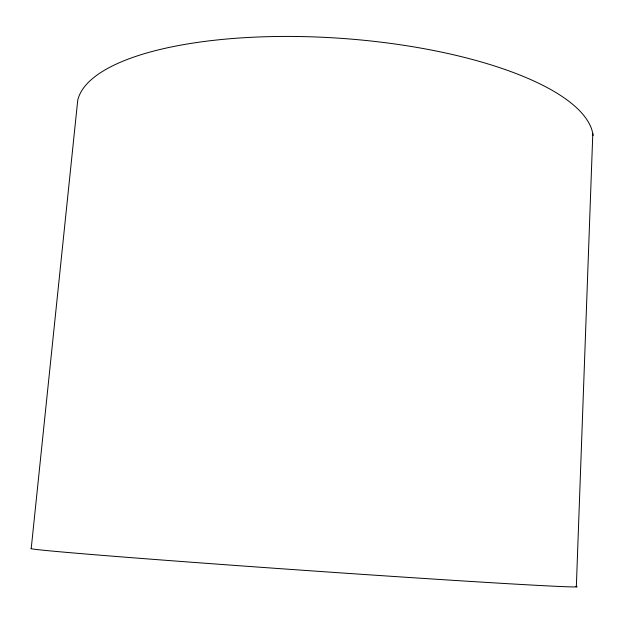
<?xml version="1.0" encoding="UTF-8"?>
<svg xmlns="http://www.w3.org/2000/svg" width="624" height="624" viewBox="0 0 624 624"><rect width="100%" height="100%" fill="white"/><g stroke="black" fill="none" stroke-linecap="round" stroke-linejoin="round"><path stroke-width="0.94" d="M576.334 586.88L592.8 133.622M31.2 548.675L77.719 100.347A258.695 84.521 4 0 1 339.737 38.251A258.695 84.521 4 0 1 593.081 135.533M576.014 586.427A273.702 2.683 4 0 1 310.9 570.82A273.702 2.683 4 0 1 31.184 548.473"/></g></svg>
